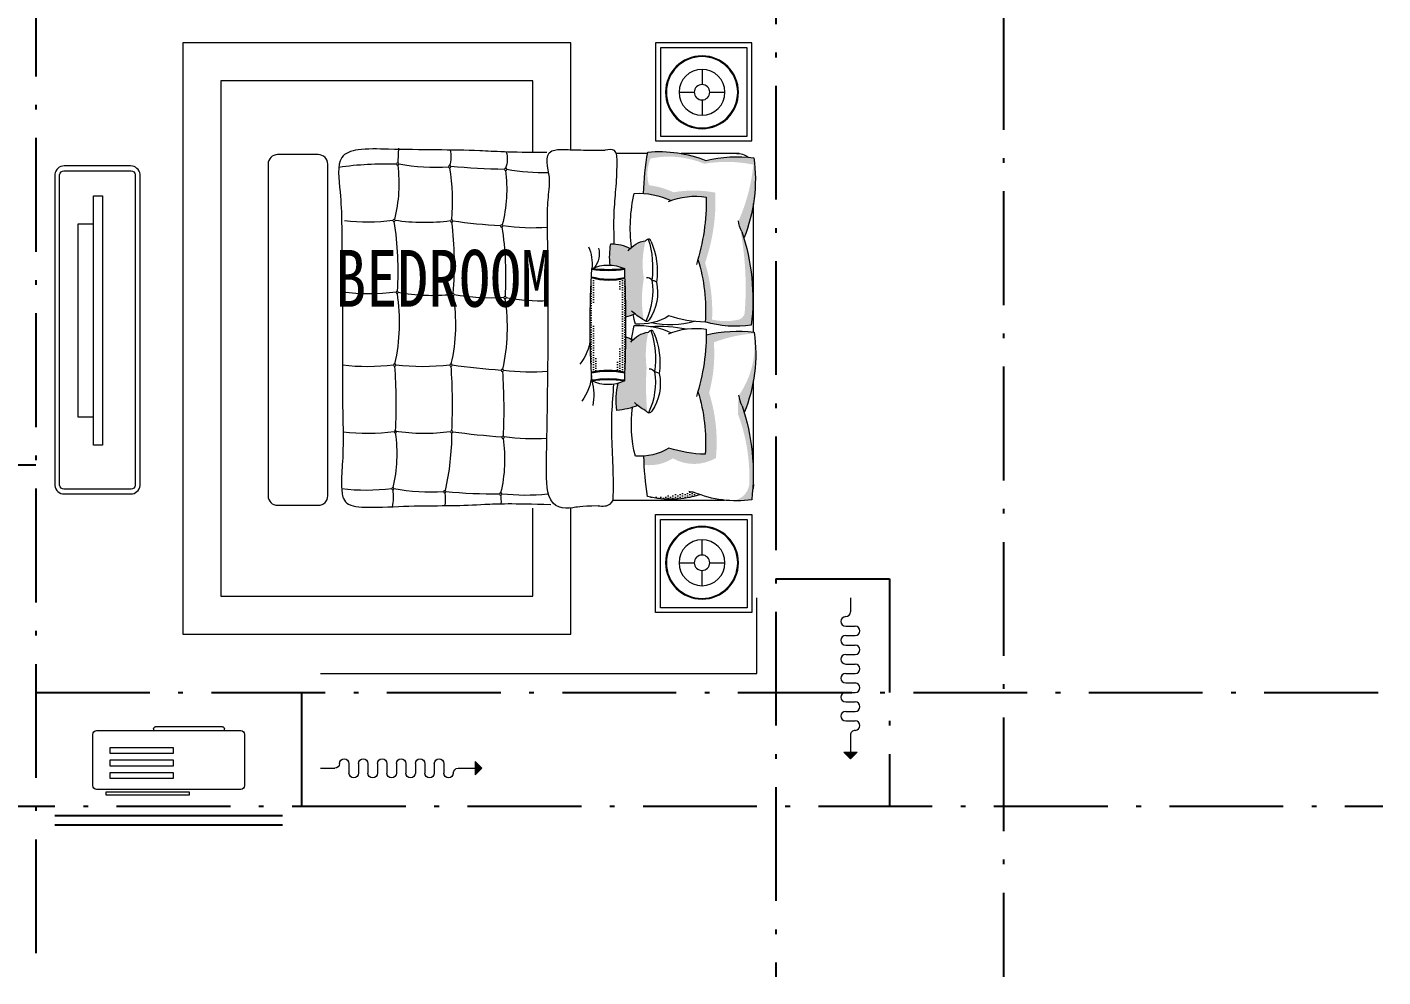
# Model space of a CAD drawing. Extents: x 164940 to 3842273, y 640355 to 1124023.
# Drawn here: x 3657471 to 3664617, y 1094277 to 1099287 of the extents above; entities that cross this region are included whole.
import ezdxf

# ---------------------------------------------------------------- set-up
doc = ezdxf.new("R2010")
doc.units = 0
doc.header["$LTSCALE"] = 1000
doc.header["$MEASUREMENT"] = 0
doc.linetypes.add('ACAD_ISO10W100', pattern=[18.5, 12, -3, 0.5, -3])
doc.linetypes.add('DOTE', pattern=[2.4200000000000004, 2, -0.2, 0.02, -0.2])
for name, color, linetype, lineweight in [('-家具', 33, 'Continuous', 9), ('家具', 33, 'Continuous', 5), ('看线', 5, 'Continuous', 0)]:
    doc.layers.add(name, color=color, linetype=linetype, lineweight=lineweight)
doc.layers.add('-阳台栏杆', color=152, linetype='Continuous')
doc.layers.add('DOTE', color=1, linetype='DOTE')
doc.styles.add('-黑体', font='SIMHEI.TTF', dxfattribs={"width": 0.8})
pattern_1 = [(1.667535866815088e-09, (6030.422545669586, 26325.79150276437), (6.350000000000003, 12.7), [0, -12.7])]

# ---------------------------------------------------------------- blocks, each defined once
blk = doc.blocks.new('A$C4EB5717C')
at = {"layer": '家具', "color": 8}
for p, q in [((520.3117667576298, 110.0002054055221), (520.3117667576298, 120.0002054055803)), ((883.1474350141361, 100.0002054054639), (530.3117667576298, 100.0002054055221)), ((893.1474350141361, 120.0002054055221), (893.1474350141361, 110.0002054054639))]:
    blk.add_line(p, q, dxfattribs=at)
at = {"layer": '家具'}
blk.add_lwpolyline([(220.000500085258, 120.0002054057649), (980.0005000853247, 120.0002054055122, 0.414213562373517), (1000.000500085331, 140.0002054055343), (1000.000500085032, 410.0002054054835, 0.414213562372746), (980.0005000850335, 430.0002054054614), (220.0005000855657, 430.0002054055245, 0.4142135623727947), (200.0005000855641, 410.0002054055467), (200.0005000852647, 140.0002054057871, 0.4142135623733224)], format="xyb", close=True, dxfattribs=at)
at = {"layer": '家具', "color": 8}
for points in [[(269.2124938257039, 459.1095238242997), (709.030639189994, 459.1095238242997), (709.030639189994, 443.9954681674717), (269.2124938257039, 443.9954681674717)], [(290.3771249873098, 371.5336505089654), (625.9059255968314, 371.5336505089654), (625.9059255968314, 342.5620511712041), (290.3771249873098, 342.5620511712041)], [(290.3771249873098, 305.7317620350514), (625.9059255968314, 305.7317620350514), (625.9059255968314, 276.7601626972901), (290.3771249873098, 276.7601626972901)], [(290.3771249873098, 239.9298735611374), (625.9059255968314, 239.9298735611374), (625.9059255968314, 210.9582742233761), (290.3771249873098, 210.9582742233761)]]:
    blk.add_lwpolyline(points, close=True, dxfattribs=at)
for centre, start, end in [((530.3117667576298, 110.0002054055221), 180, 270), ((883.1474350141361, 110.0002054054639), 270, 0)]:
    blk.add_arc(centre, 10, start, end, dxfattribs=at)
blk = doc.blocks.new('A$C50400A6F')
at = {"layer": '家具'}
blk.add_hatch(color=256, dxfattribs=at).paths.add_polyline_path([(814.6446048791113, 14.64463077617984), (814.6446048791113, 85.35530889483925), (849.999943938441, 49.99996983550955)])
for p, q in [((149.999943938441, 24.99996983550955), (149.999943938441, 74.99996983550955)), ((199.999943938441, 24.99996983550955), (199.999943938441, 74.99996983550955)), ((249.999943938441, 24.99996983550955), (249.999943938441, 74.99996983550955)), ((299.999943938441, 24.99996983550955), (299.999943938441, 74.99996983550955)), ((349.999943938441, 24.99996983550955), (349.999943938441, 74.99996983550955)), ((399.999943938441, 24.99996983550955), (399.999943938441, 74.99996983550955)), ((449.999943938441, 24.99996983550955), (449.999943938441, 74.99996983550955)), ((499.999943938441, 24.99996983550955), (499.999943938441, 74.99996983550955)), ((549.999943938441, 24.99996983550955), (549.999943938441, 74.99996983550955)), ((599.999943938441, 24.99996983550955), (599.999943938441, 74.99996983550955)), ((649.999943938441, 24.99996983550955), (649.999943938441, 74.99996983550955)), ((699.999943938441, 74.99996983550955), (699.999943938441, 74.99996983550955)), ((849.999943938441, 49.99996983550955), (814.6446048791113, 85.35530889483925)), ((814.6446048791113, 14.64463077617984), (814.644604879104, 85.35530889484653)), ((-5.606155900750309e-05, 49.99996983550955), (74.99994393844099, 49.99996983550955)), ((99.99994393844099, 24.99996983550955), (99.99994393844099, 24.99996983550955)), ((724.999943938441, 49.99996983550955), (814.644604879104, 49.99996983550955)), ((849.999943938441, 49.99996983550955), (814.6446048791113, 14.64463077617984))]:
    blk.add_line(p, q, dxfattribs=at)
for centre, start, end in [((174.999943938441, 74.99996983550955), 0, 180), ((274.999943938441, 74.99996983550955), 0, 180), ((374.999943938441, 74.99996983550955), 0, 180), ((474.999943938441, 74.99996983550955), 0, 180), ((574.999943938441, 74.99996983550955), 0, 180), ((674.999943938441, 74.99996983550955), 0, 180), ((724.999943938441, 74.99996983550955), 180, 270), ((74.99994393844099, 24.99996983550955), 0, 90), ((124.999943938441, 24.99996983550955), 180, 0), ((224.999943938441, 24.99996983550955), 180, 0), ((324.999943938441, 24.99996983550955), 180, 0), ((424.999943938441, 24.99996983550955), 180, 0), ((524.999943938441, 24.99996983550955), 180, 0), ((624.999943938441, 24.99996983550955), 180, 0)]:
    blk.add_arc(centre, 25, start, end, dxfattribs=at)
blk = doc.blocks.new('A$C3F2D231D')
at = {"layer": '家具', "rotation": 180}
blk.add_blockref('A$C50400A6F', (2046.104992648819, 202.0399772747187), dxfattribs=at)
blk = doc.blocks.new('king-11')
h = blk.add_hatch()
h.set_pattern_fill('DOTS', color=8, scale=203.2, angle=-1.272221872585407e-14, style=0)
h.set_pattern_definition(pattern_1)
h.paths.add_polyline_path([(-948.1954782008834, -27.15672137899128, 0.04713524895057773), (-953.4356286234688, -134.5719386372584, -0.3522483996947842), (-872.4997454999539, -40.44536259499, -0.1018225429887198), (-500.6706917054544, -98.2907895071803, 0.06330520732079925), (-396.6430231636332, -94.07445783385992, -0.09915037230910288), (-453.1514405690832, -77.76422433423795, 0.1116451558787658)])
h.paths.add_polyline_path([(-64.67114086062065, -17.71824582232148, 0.001470602788975406), (-65.18996013439028, -13.85430915684992, 0.1324082328956461), (-488.8070287489099, -66.43459277166039, -0.008290927241094575), (-453.1514405690832, -77.76422433423795, 0.09915037230911315), (-396.6430231636332, -94.07445783385992, -0.1928933495405233)])
h.paths.add_polyline_path([(-708.6515763735515, -272.8506194160655, -0.09669304948112045), (-378.5917257349938, -310.9759373002107, -0.05439861046986726), (-135.8861906186212, -268.6110652669686, 0.01539220453888545), (-118.3202160832006, -226.6928842599373, 0.08621419480784218), (-384.2033174085082, -251.5454440662543, 0.1002028916974764), (-727.9678742933611, -215.612753297748, 0.2675343584597012), (-730.214537073829, -442.4374744874294, 0.1730148819457978), (-764.4397891284316, -593.8311563733369, 0.007362124597476329), (-718.3422454738175, -595.583541514432, -0.1169416551315525), (-675.8231483103882, -463.1674791987407, -0.07084229025498533)])
h.paths.add_polyline_path([(-71.47828457516152, -231.8193766345139, 0.0151043579411269), (-118.3202160832006, -226.6928842599373, -0.01539220453888535), (-135.8861906186212, -268.6110652669686, -0.0124819348757326), (-79.23960750267725, -266.391717363229, 0.01336803929043615)])
h.paths.add_polyline_path([(-64.67114086062065, -17.71824582232148, 0.003716165904702546), (-71.40378129979945, -16.71724441516199, -0.07323787709647285), (-118.3202160832006, -226.6928842599373, -0.0151043579411269), (-71.47828457516152, -231.8193766345139, 0.08133667284335262)])
h.paths.add_polyline_path([(2.939911355904769, -91.7201509197148, -0.3232390076644642), (47.13775465654908, -63.28790927663067, -0.06782235855628839), (494.7035022749333, -90.67886692852699, -0.04945394050681331), (467.257876434247, -79.72233486649202, 0.1116451558787687), (-27.78616119758226, -29.1148319112508, 0.1080658868188201), (-10.12959343448165, -272.73236982253, -0.006620367275569986), (12.78562977435649, -271.2920811109616, -0.1498092298100796)])
h.paths.add_polyline_path([(2.172347651008749, -235.9952653279415, 0.03005608243115987), (12.78562977435649, -271.2920811109616, -0.08956767589248932), (318.3955534924462, -310.9759373002089, -0.07370462251691468), (648.3869032584189, -266.3700943501535, -0.127688881440895), (629.8798126602778, -451.2243781423531, -0.09067625834276628), (667.3555209048209, -597.0205367026738, 0.008261022011208706), (713.1161713766633, -595.2355766290202, 0.09672217064950527), (673.5478832382651, -439.5756356051061, 0.08961199154324122), (671.7524317984935, -218.8609589201733, 0.09382162991446379), (301.643375028827, -272.8117701623923, 0.08466398604264952)])
h.paths.add_polyline_path([(855.2193568689108, -15.81241968911127, 0.1324082328956459), (431.6022882543912, -68.3927033039181, -0.008290927241097404), (467.257876434247, -79.72233486649202, 0.09915037230908179), (523.7662938396679, -96.03256836634682, -0.09022148753151595)])
h.paths.add_polyline_path([(855.2193568689108, -15.81241968911127, 0.009445819658705187), (819.3332509713655, -18.55927604468525, -0.09326334389404298), (824.1342894265545, -277.7901591370683, -0.1513136656257991), (851.7306053278735, -560.1150513937118, -0.1707442223616231), (710.7878204496519, -568.7783748629408, -0.0158502794459764), (713.1161713766633, -595.2355766290202, 0.03138595004819703), (885.7325010581699, -574.7263320419806, 0.1162275834000515), (841.220911385928, -268.1471168204116, 0.09621222901324238)])
edge = h.paths.add_edge_path()
edge.add_arc((296.7730159816274, -128.7684518863316), 473.1621872992781, 260.5032294409015, 284.8542828338986, ccw=False)
edge.add_arc((107.5601886074001, -0.2084837368092849), 605.5251974391031, 259.7166645094638, 280.5766728738381, ccw=False)
edge.add_spline(control_points=[(-0.5357742091291584, -596.0071305598503), (1.308759032399394, -598.5319128831252), (3.129565759620164, -600.9222517328672), (4.95037248681183, -603.3125905823799)], knot_values=[1.302756591822496, 1.302756591822496, 1.302756591822496, 1.302756591822496, 1.669319494028828, 1.669319494028828, 1.669319494028828, 1.669319494028828], degree=3, periodic=0)
edge.add_arc((254.5229442937998, -460.7071293954141), 287.4417961235395, 209.7435942002282, 219.1607504064474)
edge.add_arc((352.228433153854, -775.9681617869901), 347.3604979627222, 157.3547874509528, 166.0421990334263)
edge.add_arc((-25.05517211047118, -7737.434938942399), 7045.367200247324, 87.58865105149272, 89.67324309202371, ccw=False)
edge.add_arc((80.38884964687168, -783.8368337120264), 209.2574739806512, 2.9400414899993734, 24.125298475012073, ccw=False)
edge.add_arc((335.6124895387038, -383.5128769242074), 392.3256272307837, 263.2310778238224, 279.7970433589303)
edge.add_arc((183.2950239253405, -769.855749091681), 219.0752201242911, 359.931649162894, 387.7764973735888)
edge.add_arc((279.6029284714605, -567.7601705171073), 139.6823143885559, 314.2813756104427, 352.4480191149085)
edge = h.paths.add_edge_path()
edge.add_arc((-184.6145363910182, -49.63333357017109), 535.7480577571484, 262.776039008319, 282.96921559897226, ccw=False)
edge.add_arc((-347.3590687409742, 933.9989829353653), 1518.126615572005, 264.7717340378707, 273.6019384624143, ccw=False)
edge.add_spline(control_points=[(-485.696645486023, -577.8115659654959), (-482.9129213347042, -581.8050177764053), (-480.2070647686778, -585.357242169408), (-477.5012082026224, -588.909466562407)], knot_values=[1.124579285757526, 1.124579285757526, 1.124579285757526, 1.124579285757526, 1.669319494028828, 1.669319494028828, 1.669319494028828, 1.669319494028828], degree=3, periodic=0)
edge.add_arc((-227.9286363956635, -446.3040053754485), 287.4417961235378, 209.7435942002256, 219.1607504064431)
edge.add_arc((-130.2231475355802, -761.5650377670172), 347.360497962727, 157.3547874509511, 175.9944848828909)
edge.add_arc((-421.2484227169189, -395.8791202577631), 345.9012939679562, 260.7691860502301, 284.6861607980262)
edge.add_arc((-142.3376729474112, -783.8940586786157), 198.5366857683946, 154.4630604412804, 164.3927699201562, ccw=False)
edge.add_arc((-25.05517211047118, -7737.434938942399), 7045.367200247321, 90.52298278263532, 92.41134894853172, ccw=False)
edge.add_arc((-299.1565567641519, -755.4526250717136), 219.075220124289, 16.73763636458167, 27.77649737358926)
edge.add_arc((-202.8486522180028, -553.3570464969016), 139.6823143885559, 314.281375610441, 352.4480191149062)
h = blk.add_hatch()
h.set_pattern_fill('DOTS', color=8, scale=203.2, angle=-1.272221872585407e-14, style=0)
h.set_pattern_definition(pattern_1)
h.paths.add_polyline_path([(-909.317318178073, -330.2211865881327, -0.01504397959620708), (-921.6911253113649, -298.1316744923461, 0.1366459537484691), (-931.1130835068761, -576.056144075781, -0.07952868420732986), (-903.8278731280298, -358.9093160667362, 0.06064219780910239)])
h = blk.add_hatch()
h.set_pattern_fill('DOTS', color=8, scale=203.2, angle=-1.272221872585407e-14, style=0)
h.set_pattern_definition(pattern_1)
h.paths.add_polyline_path([(211.8302144657646, -729.8678619166276, -0.02315838151684478), (217.7365927123756, -696.2524285075124, 0.01744740257400015), (-273.8071627974859, -696.4604727587102, -0.030336217814623), (-266.0994148154568, -745.5954671419095, -0.1096841793675308)])
h.paths.add_polyline_path([(-267.772869366192, -838.124481195202, -0.02103873307264438), (-273.7195418852498, -872.1174752661827, 0.02489308046219428), (221.4005574162584, -872.224971386684, -0.01348459112099565), (216.7733614100434, -852.8905888528898, -0.06524692208649452)])
at = {"color": 8, "linetype": 'Continuous'}
for p, q in [((-1280.688408010203, -248.3691668346419), (-1280.688408010203, -171.7261908347409)), ((-1401.641220710007, -289.0091668347923), (-1321.328408010188, -289.0091668347886)), ((-1280.688408010203, -406.2921428348327), (-1280.688408010203, -329.6491668347498)), ((-1240.048408010189, -289.0091668347904), (-1159.735595310369, -289.0091668347904)), ((1160.454364137811, -289.0091668443238), (1080.141551437991, -289.0091668443238)), ((1201.094364137796, -406.2921428443678), (1201.094364137796, -329.649166844285)), ((1322.04717683763, -289.0091668443238), (1241.73436413781, -289.0091668443201))]:
    blk.add_line(p, q, dxfattribs=at)
at = {"color": 8}
blk.add_line((1201.094364137796, -248.369166844177), (1201.094364137796, -171.7261908442761), dxfattribs=at)
for points in [[(-1026.671412901604, -534.0302503610401), (-1026.671412901604, -26.03025036104009), (-1543.349073122168, -26.03025035167957), (-1543.349073122168, -534.0302503516796)], [(944.7364435156633, -534.0302503036637), (944.7364434860938, -26.03025030366371), (1461.414103706658, -26.03025026422802), (1461.414103736228, -534.030250264228)]]:
    blk.add_lwpolyline(points, close=True)
for points in [[(-1052.071412901598, -508.6302503608986), (-1052.071412901598, -51.43025036094514), (-1517.949073122174, -51.43025035158644), (-1517.949073122174, -508.6302503515399)], [(970.1364435142023, -508.6302503020452), (970.1364434875431, -51.43025030209174), (1436.014103708119, -51.43025026561372), (1436.014103734778, -508.6302502655672)]]:
    blk.add_lwpolyline(points, close=True, dxfattribs=at)
at = {"linetype": 'Continuous'}
for points in [[(-869.0083938529424, -17.71824582231966), (-318.4549979218282, -17.71824582232148)], [(-64.67114086062065, -17.71824582232148), (613.8647135254869, -17.71824582231784)], [(878.2047499348118, -92.61803534868159), (878.204749934841, -399.5470627400464)], [(-950.5952500651765, -756.9600492618847), (-950.5952500651765, -171.1322815209496)], [(878.2047499348118, -576.0825599446798), (878.2047499348118, -740.8443431843443)]]:
    blk.add_lwpolyline(points, dxfattribs=at)
blk.add_lwpolyline([(872.139876522735, -2311.518432060046), (872.1398765289923, -2526.199528201509, -0.414213562373095), (822.1398765304475, -2576.199528202964), (-927.7266770710703, -2576.199528253892, -0.4142135623730909), (-977.7266770725255, -2526.199528255347), (-977.7266770787828, -2311.518432113888, -0.414213562373095), (-927.726677080238, -2261.518432112432), (822.1398765212798, -2261.518432061501, -0.4142135623730991)], format="xyb", close=True)
for centre, radius in [((-1280.688408010203, -289.0091668347904), 192.084963345136), ((1201.094364137796, -289.009166844322), 192.084963345136), ((-1280.688408010203, -289.0091668347904), 120.9649633451363), ((1201.094364137796, -289.009166844322), 120.9649633451363)]:
    blk.add_circle(centre, radius)
at = {"color": 8}
for centre, radius in [((-1280.688408010203, -289.0091668347904), 188.020963345136), ((1201.094364137796, -289.009166844322), 188.020963345136), ((-1280.688408010203, -289.0091668347904), 40.64), ((1201.094364137796, -289.009166844322), 40.64), ((-918.2837513471604, -1350.367647424493), 5.979862873178347), ((-618.514554031135, -1337.415707280696), 5.979862873178347), ((-266.032133437111, -1340.877985746109), 5.979862873178347), ((117.9584144723776, -1327.42891960944), 5.979862873178347), ((496.3265478649701, -1344.498418494695), 5.979862873178347), ((794.508759353892, -1324.455939463525), 5.979862873178347), ((-906.0344742082234, -1644.808902690886), 5.979862873178347), ((-590.1432642100262, -1609.132167434294), 5.979862873178347), ((-237.6608436160022, -1612.594445899522), 5.979862873178347), ((134.3026286246022, -1601.525511413634), 5.979862873178347), ((522.3775386693305, -1609.132167434294), 5.979862873178347), ((808.4490382632066, -1619.409133437337), 5.979862873178347), ((-889.9124615257606, -1918.901364750374), 5.979862873178347), ((-590.1432642097352, -1905.949424606577), 5.979862873178347), ((-237.6608436157403, -1909.411703071804), 5.979862873178347), ((146.3297042937775, -1895.962636935328), 5.979862873178347), ((524.6978376863699, -1913.032135820584), 5.979862873178347), ((822.8800491752918, -1892.989656789232), 5.979862873178347)]:
    blk.add_circle(centre, radius, dxfattribs=at)
for centre, radius, start, end in [((-382.3632175710227, -108.5957429670925), 571.662891402568, 171.8097865328766, 202.8105641350303), ((-812.5831481982314, -1147.164241370097), 1128.187727679105, 71.42219703686264, 96.90385835795291), ((-868.3996798091102, -100.266673436181), 82.55067191923703, 89.57750723453228, 108.441971625285), ((-179.4621704153251, -825.9532908380424), 820.0993196497608, 81.99037355872728, 112.1606077992467), ((-721.7918623750738, -103.9844904287311), 662.759011709502, 345.8334528907765, 7.816008835353527), ((538.0460994322784, -110.5538534992065), 571.662891402568, 171.8097865328766, 196.4809222484129), ((107.8261688050698, -1149.122351902399), 1128.187727679105, 71.42219703686264, 96.90385835795291), ((740.947146587976, -827.9114013701619), 820.0993196497608, 81.99037355872728, 112.1606077992467), ((198.6174546282273, -105.942600960836), 662.759011709502, 345.8334528907765, 7.816008835353527), ((796.0091796787165, -100.266673436181), 82.55067191923703, 354.6836999925914, 40.57390692308129), ((-384.1765302188287, 55.16155795853774), 149.7558074197198, 242.5752957839938, 265.2248597607498), ((536.2327867844724, 53.20344742623456), 149.7558074197198, 242.5752957839938, 265.2248597607498), ((-641.2730946702359, -1137.304810368387), 867.0760682038285, 72.36507983713649, 94.45681599813597), ((-23.98634595665499, -252.7400686999572), 684.9605185643402, 181.682455055883, 197.8912329331174), ((-63.11862511353684, -1401.895982696817), 1135.618695982023, 89.26748558734695, 107.4918717943447), ((-707.4616706483066, -513.9275561135419), 675.3530074133079, 21.50182152591938, 21.52013862655093), ((-413.8761806667608, -323.1532897035286), 369.6630151531846, 337.2888621502578, 8.836073571939265), ((55.71418455717503, -1137.30481036839), 867.0760682038285, 72.36507983713649, 94.45681599813597), ((673.0009332707559, -252.7400686999572), 684.9605185643402, 181.682455055883, 197.8912329331174), ((633.8686541139032, -1401.895982696817), 1135.618695982023, 89.26748558734695, 107.4918717943447), ((283.1110985606792, -323.1532897035286), 369.6630151531846, 337.2888621502578, 8.836073571939265), ((212.9476463549945, -515.885666645845), 675.3530074133079, 355.0017226259048, 21.52013862655093), ((-427.4209344976407, -454.0099430911432), 518.2673597173356, 162.4962595520377, 193.6204424224385), ((-1024.405683004705, -367.1124954259358), 120.8565281077175, 3.891963520099465, 17.7731322651191), ((464.3256151992537, -459.0158803952654), 489.7075929024004, 164.5703033935232, 191.4452255565914), ((-707.4616706483066, -513.9275561135419), 675.3530074133079, 356.0004247920363, 12.19728143723105), ((-417.8724657781422, -619.0305472013315), 301.3832287736894, 148.8581207801327, 184.0581614494427), ((-447.0334920158493, -626.5957419446204), 418.4482047460659, 357.36898101209, 24.77773771552896), ((279.1148134492687, -619.0305472013279), 301.3832287736894, 148.8581207801327, 184.0581614494427), ((249.9537872115907, -626.5957419446204), 418.4482047460659, 357.36898101209, 24.77773771552896), ((-328.8040237149107, -907.7295278320162), 373.0692632745598, 81.37224743077402, 115.4496939712147), ((-337.4465635227971, -764.7125808047676), 255.9402291540665, 77.55265609569446, 124.2604831895567), ((-224.8743764605606, -905.4177525513551), 394.8250308417057, 66.56830615515238, 98.36025022026334), ((-313.3200236449775, -540.8497463918357), 40.52950418665449, 2.782889991799717, 33.25610645816617), ((-207.5811367545393, -1041.280152217143), 506.6186186321165, 72.55244332281275, 97.40079063789253), ((-286.8414798628073, -564.7477601231858), 29.41304559422503, 354.4355847042759, 61.56986399362543), ((-202.8486522180319, -553.3570464968761), 139.6823143885563, 307.6077725409332, 352.4480191155762), ((153.6475569745235, -922.1326518520909), 373.0692632745598, 81.37224743077402, 115.4496939712147), ((145.0050171666371, -779.115704824846), 255.9402291540665, 77.55265609569446, 124.2604831895567), ((257.5772042289318, -919.8208765712479), 394.8250308417057, 66.56830615515238, 98.36025022026334), ((169.1315570444567, -555.252870411914), 40.52950418665449, 2.782889991799717, 33.25610645816617), ((274.8704439348949, -1055.683276237225), 506.6186186321165, 72.55244332281275, 97.40079063789253), ((195.6101008266269, -579.1508841432606), 29.41304559422503, 354.4355847042759, 61.56986399362543), ((-681.8874685237824, 970.5692406110775), 1566.576997061288, 260.8459609469476, 268.6665874578949), ((-549.705006670556, 24.18055022109911), 685.6418817289598, 255.7481005671397, 277.4283842735341), ((-227.9286363956635, -446.3040053753502), 287.4417961235536, 209.7435942005212, 223.8649283413757), ((-130.2231475356093, -761.5650377668244), 347.3604979627232, 157.3547874508739, 175.9944848829822), ((147.282272556884, 24.18055022109911), 685.6418817289598, 255.7481005671397, 259.9910265701206), ((254.5229442937998, -460.7071293952431), 287.4417961235536, 209.7435942005212, 223.8649283413757), ((352.2284331538249, -775.9681617869028), 347.3604979627232, 157.3547874508739, 166.0421990334591), ((279.6029284714605, -567.7601705169545), 139.6823143885563, 307.6077725409332, 352.4480191155762), ((636.2220008333679, 788.6136707431651), 1385.983929530385, 271.2871500984239, 280.3711631735279), ((-142.3376729474403, -783.894058678612), 198.5366857683951, 154.463060440922, 205.5421557572182), ((-25.05517211044207, -7737.434938942268), 7045.367200247324, 87.58865105199413, 92.41134894800587), ((-830.2966282842681, -783.925374514045), 515.9711104074845, 350.4535027099022, 9.551713488406254), ((-674.5008862538962, -784.4888691932429), 410.2492639800597, 347.5472331296004, 12.52164982782802), ((-299.1565567641519, -755.4526250715353), 219.0752201242969, 16.73763636425467, 28.09110708076303), ((-211.0711945818039, 123.1116803435743), 790.1720070894771, 277.9194642218078, 283.3198159903152), ((577.4750393388967, -776.7866473089634), 368.642795100122, 167.2311288185497, 195.1764671924308), ((848.0255264442821, -784.0996640283684), 583.0041629783511, 171.5377717181142, 188.4229933999436), ((80.38884964684257, -783.8368337118773), 209.2574739806537, 335.8354666423857, 24.12529847478866), ((183.2950239253405, -769.8557490916119), 219.0752201242969, 359.9316491631041, 28.09110708076303), ((485.916084645607, 123.1116803435725), 790.1720070894771, 262.5953628578517, 283.3198159903152), ((-421.2484227169189, -395.8791202577049), 345.901293967956, 260.7691860499443, 284.6861607973967), ((335.6124895386747, -383.5128769241928), 392.3256272307847, 263.2310778235451, 279.7970433583105), ((351.228692470555, -953.8970019508306), 122.9556865146364, 77.1561376465507, 127.2527951735022), ((-396.1538295009232, -1138.087359260844), 278.7789385127466, 74.46110027079936, 101.4098481995286), ((-274.8883542328258, -1118.719778065673), 248.1555036238422, 93.98060656081691, 127.9451360632903), ((-25.08058288719621, 4097.214659142412), 4975.548531970904, 266.5849029473268, 273.415097054344), ((-75.6091283823771, -1124.187055927232), 247.5837100019722, 95.5758883466643, 129.5349155942166), ((294.5288973434654, -1094.116887813425), 225.8156579566289, 65.98814110469515, 95.90175243438681)]:
    blk.add_arc(centre, radius, start, end)
for centre, radius, start, end in [((-830.2966282842681, -783.925374514045), 521.0511104074845, 350.4535027099022, 9.551713488406254), ((-674.5008862538962, -784.4888691932429), 405.1692639800597, 347.5472331296004, 12.52164982782802), ((577.4750393388967, -776.7866473089634), 363.5627951001221, 167.2311288185497, 195.1764671924308), ((848.0255264442821, -784.0996640283684), 588.0841629783512, 171.5377717181142, 188.4229933999436), ((258.7217144447495, -1216.986968516841), 1183.88041390601, 174.5142355785401, 186.1777284725828), ((453.682649368624, -1182.882132112354), 1081.18510242981, 175.9663046273217, 187.9048455191641), ((879.8865012791939, -1191.313594135227), 1154.879229306183, 175.5367201058328, 187.1419854918291), ((1099.792142670136, -1137.711824643169), 1000.014292057607, 177.8597206262326, 190.593711710179), ((1561.856029394461, -1182.870351464218), 1076.837703400988, 175.7811376255524, 188.3107545024804), ((1861.445926653338, -1124.587436846206), 1085.548252176293, 178.5153774789214, 190.2945858756599), ((-959.883144835534, -1686.000401227104), 337.5175497457274, 83.94207448716617, 91.61083682818591), ((1382.04148587503, -1398.104606186032), 2300.7042078586, 178.9600415718608, 186.0058935835183), ((-734.6835769486788, -2093.09696473246), 763.6725828881392, 81.70392088842713, 103.449426978015), ((3411.988291933812, -1052.335275826637), 4040.998550638913, 184.1304096655059, 187.835771423638), ((-472.6038352045289, -4322.217328899886), 2988.079879265021, 86.15080048266341, 92.68412528947316), ((4048.534257865947, -1026.026030514662), 4326.478498787438, 184.2526961384517, 187.7134849513695), ((-40.7093740850396, -2312.872593366897), 996.43606090902, 81.18260879962088, 102.7165169259898), ((1186.012102243636, -1403.033222918551), 1070.320626106319, 176.2702715025, 190.367777788943), ((229.2199053094955, -3050.045997015823), 1725.831340704651, 81.29696562546624, 93.4974104736404), ((3399.646748294705, -1191.936506707154), 2907.645728168387, 183.1256495997445, 188.1325200944104), ((691.8061488440144, -2087.917612601028), 769.5641729319544, 82.77967902729416, 104.2915605879976), ((3827.937783890666, -1305.561985571887), 3033.531004233721, 180.4698091726343, 185.8292435612034), ((849.5374739871477, -1456.579593994313), 140.9342043138465, 74.86837616495072, 110.3666604831228), ((-947.6338676966261, -1980.441656493496), 337.5175497457274, 83.94207448716617, 95.40552036582847), ((-595.103739675309, -2985.702314947772), 1376.570524955459, 90.04242906563086, 102.8063343747502), ((459.2641178574122, -1752.750833542126), 1058.395150070864, 172.5278178944161, 188.3829201428145), ((-450.181984272378, -4683.578566191376), 3077.36440464058, 86.15113582328253, 92.49531611761498), ((889.8212645400199, -1761.003074484608), 1136.442632742247, 172.8002675136597, 187.1997324863403), ((-24.449759806972, -2492.661677391172), 904.1366660388419, 80.27202635002291, 103.2501786215279), ((1108.178299200459, -1708.108612673037), 980.0290139407484, 174.1033841355834, 190.7014492408504), ((296.1220292742655, -3446.144868199586), 1850.172160428317, 83.16232686243926, 94.83450930833807), ((1571.784920736769, -1752.750833542128), 1058.395150070864, 172.5278178944161, 188.3829201428145), ((621.8466438902833, -2776.299426419067), 1170.905482471021, 81.12618556037131, 94.57957264760594), ((1874.589522792638, -1694.497368294265), 1070.320626104669, 176.2702715025, 190.3677777893531), ((862.864376145124, -1783.523694160147), 171.1127823413071, 78.73806011235968, 106.4430218278565), ((89.84278600855032, -1720.255871575559), 998.5190985506665, 176.010465023662, 191.1250732475828), ((-931.5118550141051, -2254.534118552987), 337.5175497457274, 83.94207448716617, 99.26085373000409), ((167.6579391883279, -2063.052002287071), 1066.558163176178, 172.5565101146994, 186.7530926768472), ((-706.312287127279, -2661.630682058345), 763.6725828881392, 81.70392088842713, 103.449426978015), ((465.741699448874, -2049.990352866644), 1064.872722092232, 172.5506151700542, 187.0613022495745), ((-444.232545383129, -4890.751046225771), 2988.079879265021, 86.15080048266341, 92.68412528947316), ((818.2241200428398, -2053.452631332053), 1064.872722092232, 172.5506151700542, 187.0613022495745), ((-12.33808426366886, -2881.406310692784), 996.43606090902, 81.18260879962088, 102.7165169259898), ((1198.392050960829, -2039.754486472571), 1061.050104822073, 172.5371895294576, 187.8129923376171), ((257.5911951308954, -3618.579714341522), 1725.831340704651, 81.29696562546624, 93.4974104736404), ((1585.065605025797, -2057.36469723417), 1069.355540129625, 172.5662617971131, 186.269792769246), ((720.1774386653851, -2656.451329926906), 769.5641729319544, 82.77967902729416, 104.2915605879976), ((-964.3905326131207, -1957.930104860512), 1788.242847918901, 352.1043523131464, 1.889455375989235), ((922.3491543962155, -3060.156915774009), 1170.905482471021, 90.82787928080523, 94.57957264760594)]:
    blk.add_arc(centre, radius, start, end, dxfattribs=at)
for points in [[(-481.529691156029, -553.181369796006), (-490.7996663519298, -567.0097838156762), (-486.1078516860434, -577.2192319308742), (-477.5012082026224, -588.909466562407)], [(-67.87003267777618, -543.1520475606303), (-56.21354259812506, -551.1790473957935), (-57.96618054562714, -563.7019435726961), (-64.37793732108548, -571.7148804891258)], [(0.9218895334051922, -567.5844938159807), (-8.348085662524682, -581.4129078356418), (-3.656270996580133, -591.6223559508435), (4.95037248681183, -603.3125905823799)], [(414.5815480117162, -557.5551715806032), (426.2380380913673, -565.5821714157573), (424.485400143778, -578.1050675926599), (418.0736433683487, -586.1180045093315)]]:
    blk.add_spline(points, degree=3)
for points, knots in [([(-980.1324876973522, -836.082405198913), (-983.0813561552495, -811.39611686635), (-983.3520986517833, -780.1137818520292), (-957.3781251176842, -761.5477723393924), (-950.5952500651765, -756.699422024969)], [238.5954112246392, 238.5954112246392, 238.5954112246392, 238.5954112246392, 241.2826247201394, 242.232389706072, 242.232389706072, 242.232389706072, 242.232389706072]), ([(-950.5952500651765, -756.9600492618847), (-912.6366408750764, -756.3887041351682), (-760.1689017264289, -754.0937912923655), (-556.4120580425079, -773.4969505840818), (-391.4228036137356, -756.1126125632691), (-338.6624097873864, -754.3404920474532)], [0, 0, 0, 0, 4.483261284053867, 18.00784397996535, 24.05894472726781, 24.05894472726781, 24.05894472726781, 24.05894472726781]), ([(401.643654168729, -752.0280250826254), (455.1799509061675, -752.5038878541309), (550.5529487587919, -755.7295612907837), (696.5769462120661, -741.3855963580681), (794.061328186217, -736.2329926715138), (904.2088411195728, -736.4752723645324), (898.7338874557172, -780.5952836930155), (896.1951601458422, -799.5060290161891)], [53.31390528818429, 53.31390528818429, 53.31390528818429, 53.31390528818429, 59.66591506541391, 64.64144822323188, 70.1732534544795, 72.75826516776416, 74.69338557765914, 74.69338557765914, 74.69338557765914, 74.69338557765914]), ([(-980.132487697585, -836.0824051968175), (-983.3356143865385, -933.776067818364), (-999.5810336807044, -996.2684273816103), (-991.096634784044, -1113.033227108965), (-671.4224493253569, -1107.860353352353), (-275.5919488577347, -1100.232514716534), (31.98375328205293, -1100.138754869427), (413.5606271781435, -1101.066935734205), (504.6558726106014, -1105.24835743414), (653.2030323996441, -1101.593985602576), (757.1428961877245, -1080.79827937259), (897.9989120971586, -1129.919690495903), (899.615262200532, -1017.017945661522), (896.1129371100978, -926.3771593354977), (896.071982221707, -873.6129393604024), (896.1951601458422, -799.5060290161891)], [2.662620396848744, 2.662620396848744, 2.662620396848744, 2.662620396848744, 7.615780337931525, 20.29980781657438, 29.08185608442012, 43.48683476472808, 48.4542651460855, 54.41149676185557, 61.82080627442088, 66.42975157809774, 71.34529308219093, 76.31703479999304, 77.00945755654375, 78.24572953023034, 79.91973632073801, 79.91973632073801, 79.91973632073801, 79.91973632073801]), ([(882.732810405927, -1106.918711252591), (883.8789757173217, -1310.562021645565), (893.9353726400295, -1450.832348640393), (897.7975805831957, -1696.052152470766), (898.6853986781789, -1912.09450228381), (905.9725456722081, -2097.908497235823), (863.781047107419, -2221.691724350758), (621.0266244455415, -2184.49184162108), (401.4502643576998, -2190.10068633602), (167.1100923564809, -2182.919461399631), (-12.31269371713279, -2184.579030491495), (-200.7404864985438, -2183.83747897212), (-442.9363613612077, -2185.976480176287), (-671.1120260524331, -2175.968413197515), (-857.2500545492221, -2192.529998540027), (-942.5605479456426, -2184.48298730826), (-986.1014495442214, -2147.067891935898), (-991.0656347933691, -1994.879821850765), (-977.7483513215557, -1817.918027040163), (-981.1589514829393, -1611.92510484959), (-971.5029075797647, -1423.86239441143), (-966.2359469934308, -1293.354327439411), (-973.6392009284173, -1085.154785703953)], [83.63250594937278, 83.63250594937278, 83.63250594937278, 83.63250594937278, 92.8517071513196, 101.5882407147746, 110.9370375759659, 117.1195023203191, 121.9212712948871, 129.5096455250602, 142.2214574882686, 149.3709798385584, 156.9176978749759, 163.471420730922, 171.6139382616833, 185.5157872761368, 190.4847059887746, 193.4900063530776, 195.7944369880126, 200.7208027070196, 209.0793218757898, 216.4240525305276, 223.3746100449983, 231.5221717908457, 231.5221717908457, 231.5221717908457, 231.5221717908457])]:
    blk.add_open_spline(points, degree=3, knots=knots)
blk = doc.blocks.new('A$C1D226055')
blk.add_lwpolyline([(424.2009364191578, 1730.147056599061, -0.3959388470434881), (473.5944773780284, 1685.654471178206), (473.5944773302581, 44.49260767001974, -0.3959388470428046), (424.200936368786, 2.22521780557372e-05), (74.39348961014831, 2.226236344426979e-05, -0.3959388470434823), (24.99994865127883, 44.49260768321833), (24.99994869904913, 1685.654471191405, -0.3959388470428042), (74.3934896605212, 1730.147056609246)], format="xyb", close=True)
at = {"color": 8}
for points in [[(49.99994869904913, 1685.654471190599), (49.99994865127883, 44.49260768243039)], [(426.2164653813597, 1705.147056599002), (72.37796069685282, 1705.147056609305)], [(448.5944773302581, 44.49260767082887), (448.5944773780284, 1685.654471178997)], [(72.37796064794748, 25.00002226242214), (426.2164653324544, 25.00002225211938)]]:
    blk.add_lwpolyline(points, dxfattribs=at)
for points in [[(269.6138948440239, 1572.063149973044), (221.9360435357994, 1572.06314997287), (221.9360435395829, 258.0839288474162), (269.6138948479529, 258.0839288473871)], [(269.6138948459884, 1423.712652377912), (352.7115077304006, 1423.712652377912), (352.7115077304006, 406.4344264425199), (269.6138948459884, 406.4344264425199)]]:
    blk.add_lwpolyline(points, close=True)
for centre, start, end in [((73.38572517938155, 1681.602362106205), 91.18926197100218, 175.2128853518368), ((425.2087008974486, 1681.60236209596), 4.787114644822341, 88.8107380256613), ((73.38572513185863, 48.54471676546382), 184.7871146448224, 268.8107380256613), ((425.2087008499257, 48.54471675521927), 271.1892619710022, 355.2128853518369)]:
    blk.add_arc(centre, 23.55515372896112, start, end, dxfattribs=at)

msp = doc.modelspace()

# ---------------------------------------------------------------- linework, layer by layer
at = {"layer": '-家具'}
for points in [[(3660336.555578294, 1098640.996364889), (3660336.555578294, 1099203.541287081), (3658291.148961759, 1099203.541287079), (3658291.148961762, 1096085.345417689), (3660336.555578297, 1096085.34541769), (3660336.555578296, 1096749.492090697)], [(3660136.555578294, 1098625.507565941), (3660136.555578294, 1099003.541287081), (3658491.148961759, 1099003.541287079), (3658491.148961762, 1096285.345417689), (3660136.555578297, 1096285.34541769), (3660136.555578296, 1096749.492090696)]]:
    msp.add_lwpolyline(points, dxfattribs=at)
at = {"layer": '-阳台栏杆'}
for p, q in [((3658817.348489987, 1095127.255770443), (3657617.348489987, 1095127.255770443)), ((3658817.348489987, 1095077.255770443), (3657617.348489987, 1095077.255770443))]:
    msp.add_line(p, q, dxfattribs=at)
at = {"layer": 'DOTE', "linetype": 'ACAD_ISO10W100', "ltscale": 0.05}
for p, q in [((3662617.348489987, 1110445.870020128), (3662617.348489987, 1094276.798183353)), ((3661417.348489987, 1102677.255770443), (3661417.348489987, 1094276.798183353)), ((3657517.348489987, 1101477.255770443), (3657517.348489987, 1094276.798183353)), ((3653317.348489987, 1096977.255770443), (3657517.348489987, 1096977.255770443)), ((3661417.348489987, 1096377.255770443), (3662017.348489987, 1096377.255770443)), ((3662017.348489987, 1096377.255770443), (3662017.348489987, 1095177.255770443)), ((3657517.348489987, 1095777.255770443), (3664617.348489987, 1095777.255770443)), ((3658917.348489987, 1095777.255770443), (3658917.348489987, 1095177.255770443)), ((3653317.348489987, 1095177.255770443), (3664617.348489987, 1095177.255770443))]:
    msp.add_line(p, q, dxfattribs=at)
at = {"layer": '看线'}
msp.add_lwpolyline([(3659017.348489987, 1095877.255770443), (3661317.348489987, 1095877.255770443), (3661317.348489987, 1096277.255770443)], dxfattribs=at)

# ---------------------------------------------------------------- block references
at = {"layer": '-家具', "xscale": -1}
for name, p, rotation in [('king-11', (3661317.348489987, 1097742.12718336), 270), ('A$C4EB5717C', (3657617.347989901, 1095696.139863332), 180)]:
    msp.add_blockref(name, p, dxfattribs=dict(at, rotation=rotation))
for name, p in [('A$C1D226055', (3658090.942967341, 1096824.260243578)), ('A$C3F2D231D', (3661063.453538697, 1095225.215763004))]:
    msp.add_blockref(name, p, dxfattribs=at)
at = {"layer": '-家具', "rotation": 90}
msp.add_blockref('A$C3F2D231D', (3661962.697694783, 1094231.150721733), dxfattribs=at)

# ---------------------------------------------------------------- texts
at = {"style": '-黑体', "width": 0.8}
msp.add_text('BEDROOM', height=300, rotation=359.9999999982679, dxfattribs=at).set_placement((3659095.249665246, 1097811.729716871))

doc.saveas('drawing.dxf')
